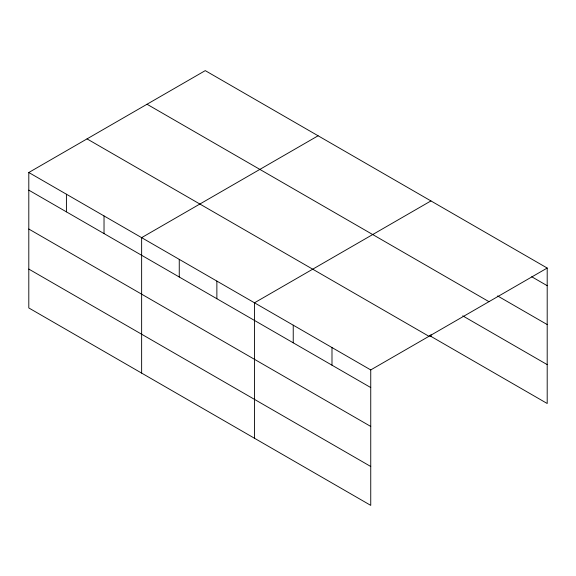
<?xml version="1.0" encoding="UTF-8"?>
<svg xmlns="http://www.w3.org/2000/svg" width="576" height="576" viewBox="0 0 576 576"><rect width="100%" height="100%" fill="white"/><g stroke="black" fill="none" stroke-linecap="round" stroke-linejoin="round"><path stroke-width="0.86" d="M28.8 172.505L370.742 369.922L370.742 505.375L28.8 307.951L28.8 172.505L205.258 70.625L547.2 268.049L547.2 403.495L429.401 335.484M318.096 135.778L141.638 237.65L141.638 373.104M430.942 200.923L254.484 302.803L254.484 438.25M370.742 369.922L547.2 268.049M531.698 276.739L547.2 285.689M497.592 295.927L547.2 324.562M147.024 104.249L488.966 301.666M462.715 315.842L547.2 364.622M87.034 138.888L428.976 336.305M28.8 190.145L370.742 387.562M28.8 229.025L370.742 426.442M28.8 269.078L370.742 466.495M430.942 334.606L430.942 336.377M331.992 347.551L331.992 365.191M293.234 325.174L293.234 342.814M216.871 281.088L216.871 298.728M179.258 259.366L179.258 277.013M104.026 215.935L104.026 233.575M66.413 194.22L66.413 211.86"/></g></svg>
